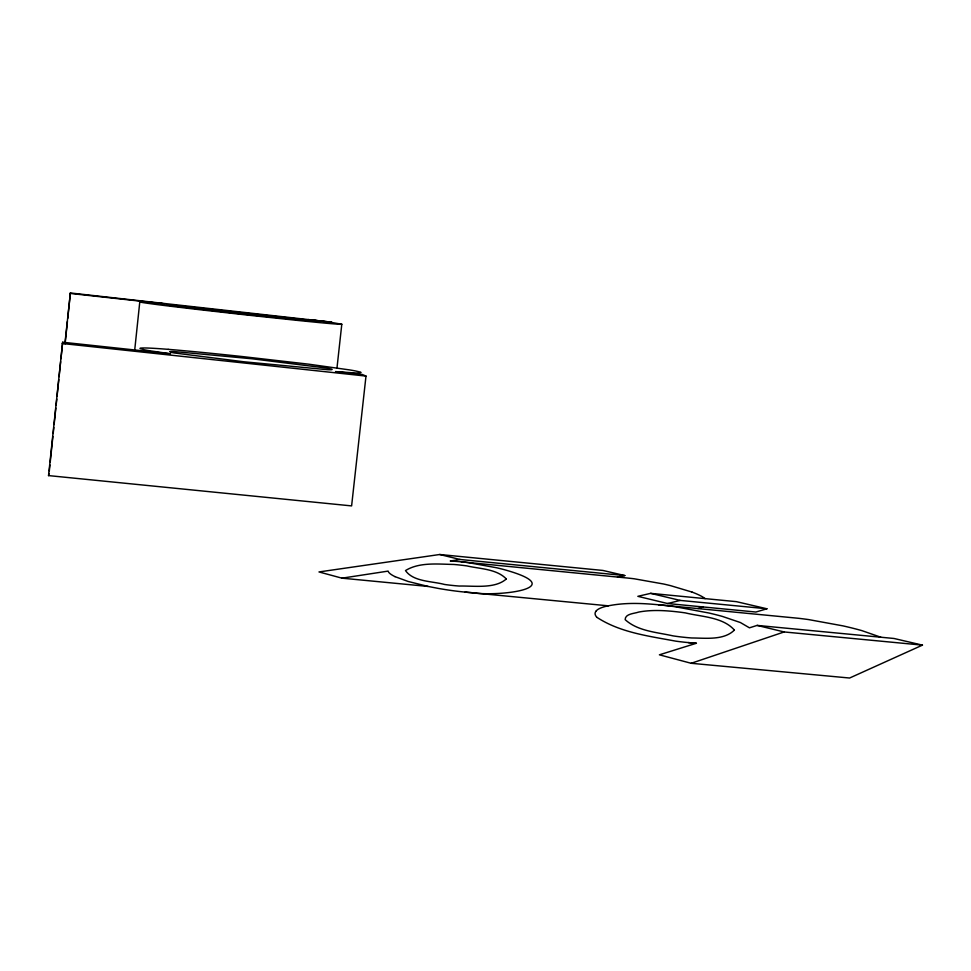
<?xml version="1.0" encoding="UTF-8"?>
<svg xmlns="http://www.w3.org/2000/svg" width="971" height="971" viewBox="0 0 971 971"><rect width="100%" height="100%" fill="white"/><g stroke="black" fill="none" stroke-linecap="round" stroke-linejoin="round"><path stroke-width="1.46" d="M168.189 349.342A93.532 3.156 6.2 0 1 177.268 350.106L196.348 351.854A136.559 4.673 6.3 0 1 201.07 352.315A146.706 5.049 6.3 0 1 242.349 356.563L308.572 364.161L349.791 369.939A79.768 2.682 6.3 0 1 355.471 370.958L359.246 371.808A91.128 3.071 6.3 0 1 361.054 372.476L359.088 372.998A63.406 2.136 6.3 0 1 354.791 372.925L335.505 371.614L362.28 374.49L365.994 376.08L351.611 505.903L48.55 475.596L62.654 342.229L170.58 353.82L149.971 350.81A67.739 2.282 6.2 0 1 144.606 349.851L140.018 348.504A90.182 3.034 6.2 0 1 148.017 348.043L150.129 348.14A75.143 2.512 6.2 0 1 168.165 349.342M49.315 470.899L49.946 464.915M50.249 461.917L52.883 436.489M53.199 433.491L53.818 427.507M54.121 424.521L55.833 408.063M56.148 405.065L56.767 399.081M57.071 396.095L58.782 379.637M59.085 376.639L60.639 361.685M60.955 358.687L62.654 342.229M64.984 343.006L70.385 292.975L331.912 322.214L308.305 319.617L326.766 321.887A55.93 0.85 6.3 0 1 333.271 322.748L341.792 324.241L337.01 367.742M65.093 343.916L67.424 321.437M67.739 318.439L70.385 292.975M134.738 349.791L139.788 301.872L141.317 301.823M48.55 475.596L48.963 473.46M341.792 324.241L341.731 324.278A75.119 1.153 6.3 0 1 337.495 324.156L335.396 323.998A82.644 1.262 6.3 0 1 332.883 323.804A80.18 1.226 6.3 0 1 319.107 322.566L302.333 320.903A102.331 1.554 6.3 0 1 293.837 320.029L250.275 315.381A163.371 2.415 6.3 0 1 239.084 314.143L204.456 310.247A120.355 1.808 6.3 0 1 191.736 308.778L167.449 305.877A72.267 1.105 6.3 0 1 153.552 304.105L150.42 303.68A76.843 1.177 6.3 0 1 141.329 302.309M606.511 606.22C625.834 601.947 645.788 603.355 665.305 605.491A43.962 4.976 7.1 0 1 675.44 606.778L709.012 613.029A118.838 13.825 7 0 1 722.46 616.439L740.412 622.545L749.454 627.824L757.137 625.409L894.012 638.481L922.45 645.132L849.601 678.025L691.182 663.29L659.406 654.818L696.438 643.239A44.52 5.462 7.2 0 1 688.281 642.584L685.15 642.28A38.16 4.685 7.2 0 1 675.767 641.151C649.114 636.163 620.214 632.582 597.092 617.447M703.101 606.948L697.931 608.526M691.182 663.29L784.155 631.951L922.45 645.132M766.92 608.781L755.887 612.033L667.635 603.537L637.838 596.328L650.655 593.354L736.406 601.656L766.92 608.781L680.137 600.406L650.655 593.354M667.635 603.537L680.137 600.406M617.471 577.065L624.814 575.572L602.906 570.45L439.717 554.502L318.986 571.943L341.986 578.17L428.077 586.435L438.334 588.414A49.497 5.644 6.6 0 0 452.073 590.586A36.922 4.224 6.6 0 0 465.085 592.104L608.271 605.819M624.814 575.572L460.108 559.49L450.253 560.995A32.747 3.459 6.6 0 1 461.152 561.821L627.254 578.012A26.982 2.792 6.9 0 1 634.221 578.789L663.715 584.032A112.138 11.968 6.8 0 1 670.585 585.659L692.032 592.079M341.986 578.17L388.109 571.106A161.283 17.879 6.8 0 0 395.003 576.628M688.281 642.584L696.146 643.324M658.508 604.775L798.417 618.284A43.938 4.867 7.4 0 1 808.54 619.571L843.01 625.882A119.469 13.618 7.4 0 1 861.872 630.628L880.843 637.231M62.241 343.503L365.994 376.08M70.13 293.424L164.997 303.874M141.329 302.309L139.8 301.908M428.077 586.435L408.111 581.459L394.954 576.628M757.137 625.409L784.155 631.951M439.717 554.502L460.108 559.49M164.961 303.862A65.324 0.995 6.3 0 0 148.405 302.333L146.536 302.175A60.117 0.922 6.3 0 0 141.329 301.823M692.068 592.092A195.074 21.204 6.7 0 1 705.092 598.622M461.164 561.821A27.127 2.864 6.5 0 1 468.204 562.61L496.739 567.78A112.927 12.235 6.4 0 1 503.112 569.358C573.266 588.45 497.468 596.934 471.59 592.65A36.34 4.163 6.6 0 1 465.085 592.104M596.158 611.014A236.548 27.576 7.6 0 1 606.438 606.207M596.971 617.435A244.656 28.547 7.6 0 1 596.194 611.014M506.316 578.959C494.87 589.094 473.969 585.707 459.234 586.047A28.96 3.265 6.5 0 1 454.489 585.647L452.474 585.44A24.724 2.792 6.5 0 1 444.584 584.469C431.974 581.071 413.33 581.86 405.502 570.572C419.302 561.978 437.921 564.175 453.724 564.454A28.669 3.059 6.5 0 1 457.426 564.782L461.261 565.195A24.275 2.585 6.5 0 1 466.881 565.899C479.977 568.933 496.594 568.824 506.316 578.959M734.392 630.082C723.844 640.569 705.601 638.044 691.777 637.971A35.927 4.357 7.2 0 1 686.631 637.546L682.055 637.073A29.276 3.556 7.2 0 1 673.024 635.871C656.906 632.242 637.765 631.235 625.142 619.632C625.178 613.636 634.366 613.636 638.627 612.082C648.361 610.225 658.338 610.237 668.182 610.977A34.034 3.908 7.1 0 1 672.939 611.378L677.163 611.827A27.589 3.156 7.1 0 1 685.477 612.919C701.717 616.864 722.946 617.046 734.392 630.082M169.961 351.636L170.835 352.218A47.761 1.602 6.2 0 0 174.416 352.983L243.685 361.758L327.433 369.696A47.166 1.59 6.3 0 0 331.451 369.708L332.106 369.55A56.403 1.893 6.3 0 0 331.512 369.15L330.334 368.834A47.494 1.602 6.3 0 0 326.183 368.021L252.29 358.809L174.076 351.538A47.021 1.578 6.2 0 0 170.714 351.526L169.961 351.636M167.17 304.785L169.197 305.307A43.246 0.655 6.3 0 0 173.457 305.914L234.885 313.135A174.379 2.537 6.3 0 0 248.989 314.689L312.553 321.122A43.404 0.668 6.3 0 0 314.543 321.195L314.665 321.158A50.079 0.765 6.3 0 0 313.754 320.903L312.492 320.685A43.707 0.668 6.3 0 0 308.438 320.09L171.042 304.979A44.569 0.68 6.3 0 0 167.874 304.785L167.17 304.785"/></g></svg>
